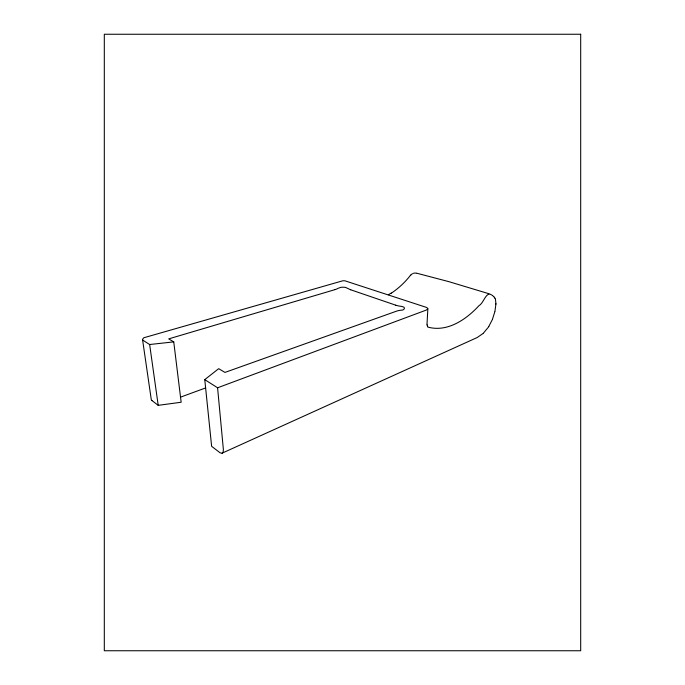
<?xml version="1.0" encoding="UTF-8"?>
<svg xmlns="http://www.w3.org/2000/svg" width="685" height="685" viewBox="0 0 685 685"><rect width="100%" height="100%" fill="white"/><g stroke="black" fill="none" stroke-linecap="round" stroke-linejoin="round"><path stroke-width="1.03" d="M427.012 324.133L427.851 308.661L426.789 307.505L344.957 280.816A19.874 19.874 0 0 0 342.791 280.79L143.807 337.765L142.514 339.332L151.188 399.012A2.38 2.38 0 0 0 151.924 400.597M495.906 303.549L495.46 299.311M495.906 303.678L495.889 304.174M495.88 304.303L494.947 311.298M427.851 308.772L426.438 310.014L217.582 387.787L204.764 379.627L218.686 368.676L224.954 372.417L396.572 311.144A20.165 20.165 0 0 1 400.982 310.219C404.176 310.665 406.342 307 402.104 306.555A10.84 10.84 0 0 0 400.382 306.221A24.258 24.258 0 0 1 395.784 305.21M494.861 311.666L492.438 319.33M492.267 319.741L488.842 326.36M488.799 326.437L488.431 327.01M488.054 327.567L483.319 333.244M489.561 293.951C485.1 294.481 483.225 303.489 478.926 305.716C466.305 319.45 447.476 332.448 427.945 327.113M410.786 275.139L411.428 274.479A5.617 5.617 0 0 1 412.199 273.906L412.593 273.683M483.019 333.526L477.18 337.534L221.803 453.299L219.953 452.682L211.631 446.312L204.764 379.627M391.229 293.043L388.369 294.738M222.18 453.187L223.105 452.083L223.387 449.651L217.582 387.787M180.532 397.146L205.62 387.933M413.38 273.349L413.731 273.238A5.831 5.831 0 0 1 414.519 273.084L416.249 273.118M335.085 289.609L168.707 338.878L173.75 341.883L181.157 402.249L158.201 405.34L151.967 400.562M143.259 340.445L149.647 344.521L173.75 341.883M416.737 273.204L448.966 281.681L488.696 293.668M350.711 289.789L395.793 305.193M490.04 294.139L491.976 295.149M492.472 295.492L493.962 296.836M494.202 297.127L494.878 298.103M494.93 298.18L495.281 298.865M427.705 326.719L427.217 325.401M427.149 325.118L427.038 324.356M149.647 344.521L158.201 405.34M143.276 340.411A1.49 1.49 0 0 1 142.497 339.529M335.068 289.558A9.205 9.205 0 0 0 337.774 288.445L340.702 287.375A15.601 15.601 0 0 1 345.591 287.435L348.793 288.899A8.691 8.691 0 0 0 350.72 289.772M410.64 275.079A81.584 81.584 0 0 1 391.323 293.18M580.692 34.25L104.308 34.25L104.308 650.75L580.692 650.75L580.692 34.25"/></g></svg>
